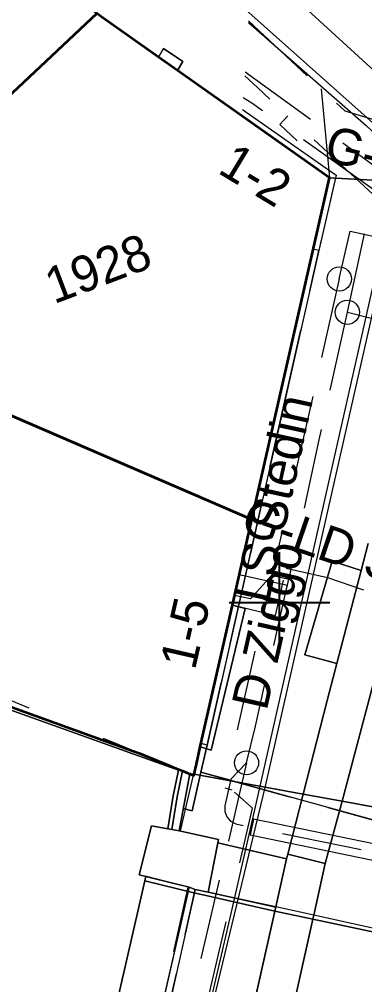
# Model space of a CAD drawing. Header units: metres. Extents: x 104718 to 105139, y 425172 to 425468.
# Drawn here: x 104793.52 to 104802.12, y 425290.49 to 425314.51 of the extents above; entities that cross this region are included whole.
import ezdxf
from ezdxf.enums import TextEntityAlignment as Align

# ---------------------------------------------------------------- set-up
doc = ezdxf.new("R2010")
doc.units = ezdxf.units.M
doc.header["$MEASUREMENT"] = 0
for name, pattern in [('IE-TERREINAFSCHEIDING_KUNSTMATIG-SO', [10, 4, 4, -2]), ('KG-PERCEEL-SO', [19, 5.5, -4, 5.5, -4]), ('KL-GAS_LD-SO', [13, 4, -2, 4, -3]), ('KL-LS-SO', [13, 4, -2, 4, -3]), ('KL-MS-SO', [13, 4, -2, 4, -3]), ('KL-TELECOM-SO', [9, 7, -2]), ('KL-WATER-SO', [9.5, 7, -2.5])]:
    doc.linetypes.add(name, pattern=pattern)
for name, color, linetype, lineweight in [('B-OI-KL-DATA_MANTELBUIS-G', 90, 'Continuous', 18), ('B-OI-KL-DATA_TELECOM-G', 90, 'KL-TELECOM-SO', 18), ('B-OI-KL-DATA_TELECOM-T', 90, 'KL-TELECOM-SO', 18), ('B-OI-KL-ET_HULPSTUK-S', 10, 'Continuous', 18), ('B-OI-KL-ET_LS-G', 190, 'KL-LS-SO', 18), ('B-OI-KL-ET_LS-T', 190, 'KL-LS-SO', 18), ('B-OI-KL-ET_MANTELBUIS-G', 10, 'Continuous', 18), ('B-OI-KL-ET_MS-G', 130, 'KL-MS-SO', 18), ('B-OI-KL-GAS_LD-G', 50, 'KL-GAS_LD-SO', 18), ('B-OI-KL-GAS_LD-T', 50, 'KL-GAS_LD-SO', 18), ('B-OI-KL-WATER_TRANSPORTLEIDING-G', 170, 'KL-WATER-SO', 18), ('B-XX-AL-COORDINAATPUNT-G', 7, 'Continuous', 25), ('B-XX-GK-KADEMUUR-G', 150, 'Continuous', 18), ('B-XX-GR-STRUIK-G', 90, 'Continuous', 13), ('B-XX-IE-TERREINAFSCHEIDING_KUNSTMATIG_MUUR-G', 90, 'IE-TERREINAFSCHEIDING_KUNSTMATIG-SO', 18), ('B-XX-KG-GRENS_PERCEEL-G', 150, 'KG-PERCEEL-SO', 18), ('B-XX-KG-GRENS_PERCEEL-T', 150, 'KG-PERCEEL-SO', 18), ('B-XX-KW-KUNSTWERK-G', 170, 'Continuous', 18), ('B-XX-KW-KUNSTWERK_DEK-G', 170, 'Continuous', 18), ('B-XX-OG-BEBOUWING-G', 7, 'Continuous', 35), ('B-XX-OG-BEBOUWING_HUISNUMMER-T', 7, 'Continuous', 18), ('B-XX-OG-WATER-G', 130, 'Continuous', 18), ('B-XX-OG-WATER_RIVIER-G', 130, 'Continuous', 18), ('B-XX-VH-OPENVERHARDING-G', 90, 'Continuous', 18), ('B-XX-VH-OPENVERHARDING_SIERBESTRATING-G', 90, 'Continuous', 18), ('B-XX-VH-OPENVERHARDING_STRAATBAKSTEEN-G', 90, 'Continuous', 18)]:
    doc.layers.add(name, color=color, linetype=linetype, lineweight=lineweight)

msp = doc.modelspace()

# ---------------------------------------------------------------- linework, layer by layer
at = {"layer": 'B-OI-KL-DATA_MANTELBUIS-G', "ltscale": 0.5, "flags": 128}
for points in [[(104796.14, 425280.85), (104796.57, 425282.69), (104798.8, 425292.26), (104799.43, 425295.02), (104802.71, 425309.53), (104803.06, 425311.02), (104803.96, 425314.87), (104805.54, 425320.8), (104806.07, 425322.8), (104817.51, 425332.28), (104829.68, 425340.81)], [(104799.23, 425314.43), (104802.16, 425311.87), (104803.06, 425311.02), (104803.17, 425310.92)], [(104799.08, 425312.27), (104801.41, 425310.63), (104800.98, 425308.76)], [(104800.98, 425308.76), (104799.63, 425302.78)], [(104800.98, 425308.76), (104800.84, 425308.79)], [(104796.12, 425280.86), (104796.57, 425282.69), (104799.65, 425295.43), (104802.51, 425308.02)], [(104799.63, 425302.78), (104798.2, 425296.45)], [(104799.63, 425302.78), (104799.48, 425302.81)], [(104798.2, 425296.45), (104798.04, 425295.78)], [(104798.2, 425296.45), (104798.05, 425296.49)], [(104798.04, 425295.78), (104797.83, 425294.82), (104797.6, 425294.87)], [(104800.55, 425295.08), (104798.04, 425295.78)], [(104807.62, 425293.13), (104800.55, 425295.08)], [(104807.62, 425293.13), (104800.55, 425295.08)]]:
    msp.add_lwpolyline(points, dxfattribs=at)
at = {"layer": 'B-OI-KL-DATA_TELECOM-G', "ltscale": 0.5, "flags": 128}
for points in [[(104797.6, 425294.87), (104797.83, 425294.82), (104798.04, 425295.78), (104800.55, 425295.08), (104807.62, 425293.13), (104808.08, 425293), (104809.41, 425297.06), (104810.28, 425299.71), (104810.91, 425301.26), (104815.04, 425310.98), (104816.63, 425314.34), (104817.51, 425316.41), (104818.58, 425318.96), (104822.18, 425322.47), (104829.03, 425328.96), (104829.89, 425328.82), (104835.86, 425332.78), (104847.08, 425340.03), (104848.45, 425339.75), (104848.34, 425339.25)], [(104797.6, 425294.87), (104797.83, 425294.82), (104798.04, 425295.78), (104800.55, 425295.08), (104807.62, 425293.13), (104808.08, 425293), (104809.41, 425297.06), (104810.28, 425299.71), (104810.91, 425301.26), (104815.04, 425310.98), (104816.63, 425314.34), (104817.51, 425316.41), (104818.58, 425318.96), (104822.18, 425322.47), (104829.03, 425328.96), (104829.89, 425328.82), (104835.86, 425332.78), (104847.08, 425340.03), (104848.45, 425339.75), (104848.34, 425339.25)], [(104799.08, 425312.27), (104801.41, 425310.63), (104800.98, 425308.76), (104799.63, 425302.78), (104798.2, 425296.45), (104798.04, 425295.78), (104797.83, 425294.82), (104797.6, 425294.87)], [(104799.08, 425312.27), (104801.41, 425310.63), (104800.98, 425308.76), (104799.63, 425302.78), (104798.2, 425296.45), (104798.04, 425295.78), (104797.83, 425294.82), (104797.6, 425294.87)], [(104799.08, 425312.27), (104801.41, 425310.63), (104800.98, 425308.76), (104799.63, 425302.78), (104798.2, 425296.45), (104798.04, 425295.78), (104797.83, 425294.82), (104797.6, 425294.87)], [(104797.6, 425294.87), (104797.83, 425294.82), (104798.04, 425295.78), (104798.2, 425296.45), (104799.63, 425302.78), (104800.98, 425308.76), (104800.84, 425308.79)], [(104797.6, 425294.87), (104797.83, 425294.82), (104798.04, 425295.78), (104798.2, 425296.45), (104799.63, 425302.78), (104800.98, 425308.76), (104800.84, 425308.79)], [(104797.6, 425294.87), (104797.83, 425294.82), (104798.04, 425295.78), (104800.55, 425295.08), (104807.62, 425293.13), (104808.08, 425293), (104809.41, 425297.06), (104810.28, 425299.71), (104824.37, 425296.79), (104834.58, 425294.58), (104840.88, 425293.67), (104850.35, 425292.29), (104853.99, 425291.74), (104853.98, 425291.63), (104854.92, 425291.48), (104856.67, 425291.22), (104861.27, 425290.53), (104861.32, 425290.82)], [(104797.6, 425294.87), (104797.83, 425294.82), (104798.04, 425295.78), (104800.55, 425295.08), (104807.62, 425293.13), (104808.08, 425293), (104809.41, 425297.06), (104810.28, 425299.71), (104824.37, 425296.79), (104834.58, 425294.58), (104840.88, 425293.67), (104850.35, 425292.29), (104853.99, 425291.74), (104853.98, 425291.63), (104854.92, 425291.48), (104854.97, 425291.78)], [(104878.09, 425288.35), (104878.03, 425288.01), (104872.58, 425288.91), (104872.56, 425288.83), (104872.4, 425288.85), (104866.81, 425289.69), (104862.54, 425290.34), (104861.27, 425290.53), (104856.67, 425291.22), (104854.92, 425291.48), (104853.98, 425291.63), (104853.99, 425291.74), (104850.35, 425292.29), (104840.88, 425293.67), (104834.58, 425294.58), (104824.37, 425296.79), (104810.28, 425299.71), (104809.41, 425297.06), (104808.08, 425293), (104807.62, 425293.13), (104800.55, 425295.08), (104798.04, 425295.78), (104797.83, 425294.82), (104797.6, 425294.87)], [(104797.6, 425294.87), (104797.83, 425294.82), (104798.04, 425295.78), (104800.55, 425295.08), (104807.62, 425293.13), (104808.08, 425293), (104809.41, 425297.06), (104810.28, 425299.71), (104824.37, 425296.79), (104834.58, 425294.58), (104840.88, 425293.67), (104850.35, 425292.29), (104853.99, 425291.74), (104853.98, 425291.63), (104854.92, 425291.48), (104856.67, 425291.22), (104861.27, 425290.53), (104862.54, 425290.34), (104866.81, 425289.69), (104866.86, 425289.99)], [(104797.6, 425294.87), (104797.83, 425294.82), (104798.04, 425295.78), (104800.55, 425295.08), (104807.62, 425293.13), (104808.08, 425293), (104809.41, 425297.06), (104810.28, 425299.71), (104824.37, 425296.79), (104834.58, 425294.58), (104840.88, 425293.67), (104850.35, 425292.29), (104850.39, 425292.59)], [(104797.6, 425294.87), (104797.83, 425294.82), (104798.04, 425295.78), (104800.55, 425295.08), (104807.62, 425293.13), (104808.08, 425293), (104809.41, 425297.06), (104810.28, 425299.71), (104824.37, 425296.79), (104824.41, 425296.96)], [(104797.6, 425294.87), (104797.83, 425294.82), (104798.04, 425295.78), (104800.55, 425295.08), (104807.62, 425293.13), (104808.08, 425293), (104809.41, 425297.06), (104810.28, 425299.71), (104824.37, 425296.79), (104834.58, 425294.58), (104840.88, 425293.67), (104840.93, 425293.97)], [(104952.37, 425285.18), (104952.67, 425286.65), (104951.61, 425286.87), (104951.23, 425285), (104943.65, 425286.64), (104941.85, 425284.88), (104937.47, 425283.44), (104934.98, 425281.02), (104931.4, 425280.07), (104926.59, 425281.6), (104926.64, 425282.22), (104922.92, 425282.98), (104919.73, 425283.96), (104917.36, 425283.95), (104916.91, 425281.18), (104914.22, 425281.65), (104914.2, 425281.54), (104904.39, 425283.24), (104904.27, 425283.26), (104904.29, 425283.37), (104901.14, 425283.93), (104896.18, 425284.82), (104895.42, 425285.95), (104883.51, 425288.35), (104882.26, 425287.42), (104881.69, 425287.53), (104881.67, 425287.41), (104878.03, 425288.01), (104872.58, 425288.91), (104872.56, 425288.83), (104872.4, 425288.85), (104866.81, 425289.69), (104862.54, 425290.34), (104861.27, 425290.53), (104856.67, 425291.22), (104854.92, 425291.48), (104853.98, 425291.63), (104853.99, 425291.74), (104850.35, 425292.29), (104840.88, 425293.67), (104834.58, 425294.58), (104824.37, 425296.79), (104810.28, 425299.71), (104809.41, 425297.06), (104808.08, 425293), (104807.62, 425293.13), (104800.55, 425295.08), (104798.04, 425295.78), (104797.83, 425294.82), (104797.6, 425294.87)], [(104797.6, 425294.87), (104797.83, 425294.82), (104798.04, 425295.78), (104798.2, 425296.45), (104798.05, 425296.49)], [(104797.6, 425294.87), (104797.83, 425294.82), (104798.04, 425295.78), (104798.2, 425296.45), (104798.05, 425296.49)], [(104797.6, 425294.87), (104797.83, 425294.82), (104798.04, 425295.78), (104798.2, 425296.45), (104798.05, 425296.49)]]:
    msp.add_lwpolyline(points, dxfattribs=at)
at = {"layer": 'B-OI-KL-ET_HULPSTUK-S'}
for centre in [(104801.49, 425308.05), (104801.69, 425307.22), (104799.18, 425296.01)]:
    msp.add_circle(centre, 0.3, dxfattribs=at)
at = {"layer": 'B-OI-KL-ET_LS-G', "ltscale": 0.5, "flags": 128}
for points in [[(104801.69, 425307.22), (104802.33, 425310.15), (104800.21, 425312.11), (104799.45, 425312.81), (104799.14, 425313.1)], [(104800.44, 425311.49), (104800.01, 425311.89), (104800.21, 425312.11)], [(104801.49, 425308.05), (104801.76, 425309.24), (104803.14, 425308.94)], [(104801.49, 425308.05), (104798.62, 425295.39), (104798.81, 425295.34)], [(104801.69, 425307.22), (104803.15, 425306.86), (104803.32, 425307.53)], [(104799.18, 425296.01), (104799.4, 425296.92), (104799.62, 425297.9), (104800.17, 425300.31), (104800.2, 425300.43), (104800.23, 425300.58), (104800.28, 425300.79), (104800.99, 425304.05), (104801.69, 425307.22)], [(104799.81, 425300.68), (104799.28, 425300.09), (104798.88, 425300.17)], [(104799, 425300.7), (104800.2, 425300.43)], [(104799.81, 425300.68), (104800.23, 425300.58)], [(104799.18, 425296.01), (104799, 425295.22), (104795.65, 425280.92)], [(104799.18, 425296.01), (104798.79, 425295.6), (104798.64, 425294.94), (104798.64, 425294.8), (104798.69, 425294.67), (104798.78, 425294.56), (104798.91, 425294.49), (104807.35, 425292.76), (104807.51, 425292.74), (104807.67, 425292.74), (104807.82, 425292.78), (104807.96, 425292.84), (104808.09, 425292.93), (104808.2, 425293.04), (104808.28, 425293.17), (104808.33, 425293.31), (104808.63, 425294.39), (104808.72, 425294.56), (104808.86, 425294.69), (104809.04, 425294.76), (104809.24, 425294.77), (104827.15, 425290.99), (104827.35, 425291), (104827.54, 425291.08), (104827.69, 425291.22), (104827.79, 425291.4), (104828.47, 425294.76), (104828.5, 425294.87), (104828.56, 425294.96), (104828.64, 425295.05), (104828.74, 425295.11), (104828.84, 425295.16), (104828.96, 425295.19), (104829.08, 425295.19), (104829.2, 425295.18), (104831.74, 425294.66), (104833.84, 425294.24), (104834.32, 425294.14), (104838.54, 425293.5), (104840.43, 425293.22), (104847.7, 425292.12), (104848.54, 425292), (104849.19, 425291.9), (104855.36, 425290.97), (104855.91, 425290.88), (104861.68, 425290.01), (104862.58, 425289.87), (104869.3, 425288.83), (104876.52, 425287.7), (104876.69, 425287.68), (104879.74, 425287.2)], [(104796.05, 425280.86), (104799.33, 425294.88), (104798.81, 425295.34)]]:
    msp.add_lwpolyline(points, dxfattribs=at)
at = {"layer": 'B-OI-KL-ET_MANTELBUIS-G', "ltscale": 0.5, "flags": 128}
msp.add_lwpolyline([(104799.27, 425294.22), (104806.22, 425292.78), (104806.3, 425293.18), (104799.35, 425294.61), (104799.27, 425294.22)], dxfattribs=at)
at = {"layer": 'B-OI-KL-ET_MS-G', "ltscale": 0.5, "flags": 128}
msp.add_lwpolyline([(104799.23, 425314.47), (104801.63, 425312.23), (104815.56, 425308.05), (104815.84, 425307.93), (104816.1, 425307.76), (104816.33, 425307.54), (104816.51, 425307.29), (104816.85, 425306.72)], dxfattribs=at)
at = {"layer": 'B-OI-KL-GAS_LD-G', "ltscale": 0.5, "flags": 128}
for points in [[(104799.15, 425313.2), (104800.9, 425311.93), (104803.53, 425310.01), (104812.11, 425307.81)], [(104798.83, 425299.94), (104799.9, 425299.68), (104800.17, 425300.85)], [(104800.17, 425300.85), (104801.2, 425300.62), (104808.45, 425298.14)]]:
    msp.add_lwpolyline(points, dxfattribs=at)
at = {"layer": 'B-OI-KL-WATER_TRANSPORTLEIDING-G', "ltscale": 0.5, "flags": 128}
msp.add_lwpolyline([(104811.99, 425305.97), (104811.41, 425306.94), (104804.2, 425309.17), (104803.67, 425309.33), (104799.31, 425312.42), (104799.1, 425312.56)], dxfattribs=at)
at = {"layer": 'B-XX-AL-COORDINAATPUNT-G', "ltscale": 0.5, "flags": 128}
for points in [[(104800, 425298.75), (104800, 425301.25)], [(104798.75, 425300), (104801.25, 425300)]]:
    msp.add_lwpolyline(points, dxfattribs=at)
at = {"layer": 'B-XX-GK-KADEMUUR-G', "ltscale": 0.5}
for points in [[(104784.146, 425304.114), (104783.646, 425304.956), (104782.984, 425306.072), (104783.882, 425304.36), (104784.238, 425303.7), (104786.729, 425299.673), (104797.486, 425295.824), (104797.352, 425295.188), (104797.224, 425294.37), (104797.322, 425294.352), (104797.449, 425295.167), (104797.587, 425295.81), (104797.299, 425295.928), (104796.505, 425296.253), (104796.344, 425296.307), (104786.795, 425299.755), (104786.337, 425300.42), (104785.236, 425302.276)], [(104796.505, 425293.227), (104796.675, 425293.185), (104796.772, 425293.161), (104797.752, 425292.917), (104797.793, 425292.9), (104797.901, 425292.856), (104798.228, 425292.793), (104798.463, 425294.016), (104798.479, 425294.1), (104797.499, 425294.319), (104797.322, 425294.352), (104797.224, 425294.37), (104796.816, 425294.445)], [(104799.908, 425292.419), (104799.132, 425292.595), (104798.228, 425292.793), (104797.901, 425292.856), (104797.793, 425292.9), (104797.752, 425292.917), (104796.772, 425293.161), (104796.675, 425293.185), (104796.651, 425293.072), (104797.838, 425292.787), (104798.316, 425292.678), (104799.886, 425292.322)]]:
    msp.add_lwpolyline(points, close=True, dxfattribs=at)
at = {"layer": 'B-XX-GR-STRUIK-G', "ltscale": 0.5}
for points in [[(104796.99, 425313.569), (104797.465, 425313.234), (104797.593, 425313.457), (104797.116, 425313.786)], [(104798.83, 425299.937), (104798.029, 425296.409), (104798.303, 425296.326), (104799.148, 425299.849)]]:
    msp.add_lwpolyline(points, close=True, dxfattribs=at)
at = {"layer": 'B-XX-IE-TERREINAFSCHEIDING_KUNSTMATIG_MUUR-G', "ltscale": 0.5}
msp.add_lwpolyline([(104797.901, 425292.856), (104797.752, 425292.917), (104795.257, 425282.074), (104795.465, 425281.983)], close=True, dxfattribs=at)
at = {"layer": 'B-XX-KG-GRENS_PERCEEL-G', "ltscale": 0.5, "flags": 128}
for points in [[(104800.173, 425322.245), (104801.242, 425310.568)], [(104787.433, 425307.117), (104795.452, 425314.654)], [(104795.452, 425314.654), (104801.242, 425310.568)], [(104799.318, 425302.087), (104801.242, 425310.568)], [(104787.433, 425307.117), (104791.155, 425305.581), (104799.318, 425302.087)], [(104784.178, 425304.058), (104786.337, 425300.42), (104797.861, 425295.702)], [(104797.861, 425295.702), (104799.318, 425302.087)], [(104796.318, 425286.683), (104797.73, 425292.919), (104796.5, 425293.226), (104796.835, 425294.455), (104797.534, 425294.316), (104797.861, 425295.702)]]:
    msp.add_lwpolyline(points, dxfattribs=at)
at = {"layer": 'B-XX-KW-KUNSTWERK-G', "ltscale": 0.5}
msp.add_lwpolyline([(104797.322, 425294.352), (104797.499, 425294.319), (104797.772, 425295.734), (104797.699, 425295.764), (104797.587, 425295.81), (104797.449, 425295.167)], close=True, dxfattribs=at)
at = {"layer": 'B-XX-KW-KUNSTWERK_DEK-G', "ltscale": 0.5}
msp.add_lwpolyline([(104795.465, 425281.983), (104795.791, 425281.89), (104797.457, 425281.525), (104798.425, 425281.313), (104802.33, 425280.457), (104803.294, 425280.245), (104805.179, 425279.827), (104805.565, 425279.674), (104805.598, 425279.821), (104805.804, 425279.761), (104808.24, 425290.634), (104808.015, 425290.67), (104807.645, 425290.729), (104805.717, 425291.152), (104804.76, 425291.361), (104800.854, 425292.217), (104799.909, 425292.425), (104797.901, 425292.856), (104797.752, 425292.917), (104795.257, 425282.074)], close=True, dxfattribs=at)
at = {"layer": 'B-XX-OG-BEBOUWING-G', "ltscale": 0.5}
for points in [[(104781.524, 425308.534), (104781.529, 425308.526), (104781.582, 425308.437), (104782.984, 425306.072), (104783.646, 425304.956), (104784.146, 425304.114), (104787.508, 425307.108), (104789.554, 425309.111), (104795.452, 425314.654), (104795.136, 425314.951), (104794.011, 425316.042), (104793.946, 425316.105), (104793.747, 425316.298), (104793.547, 425316.493), (104793.416, 425316.619), (104792.036, 425317.958)], [(104791.155, 425305.581), (104799.312, 425302.062), (104801.242, 425310.568), (104797.465, 425313.234), (104796.99, 425313.569), (104795.598, 425314.551), (104795.452, 425314.654), (104789.554, 425309.111), (104792.044, 425308.043)], [(104799.312, 425302.062), (104791.155, 425305.581), (104787.508, 425307.108), (104784.146, 425304.114), (104785.236, 425302.276), (104786.337, 425300.42), (104786.795, 425299.755), (104796.344, 425296.307), (104796.505, 425296.253), (104797.299, 425295.928), (104797.587, 425295.81), (104797.699, 425295.764), (104797.772, 425295.734), (104797.867, 425295.695), (104797.875, 425295.731), (104797.931, 425295.975), (104798.029, 425296.409), (104798.83, 425299.937)]]:
    msp.add_lwpolyline(points, close=True, dxfattribs=at)
at = {"layer": 'B-XX-OG-WATER-G', "ltscale": 0.5}
msp.add_lwpolyline([(104782.277, 425282.299), (104793.802, 425279.529), (104794.11, 425280.968), (104793.866, 425281.029), (104793.897, 425281.158), (104793.819, 425281.166), (104794.13, 425282.443), (104794.199, 425282.421), (104794.204, 425282.443), (104796.651, 425293.072), (104796.675, 425293.185), (104796.505, 425293.227), (104796.816, 425294.445), (104797.224, 425294.37), (104797.352, 425295.188), (104797.486, 425295.824), (104786.729, 425299.673)], dxfattribs=at)
msp.add_lwpolyline([(104799.886, 425292.322), (104798.316, 425292.678), (104797.838, 425292.787), (104796.651, 425293.072), (104794.204, 425282.443), (104795.576, 425282.148), (104795.978, 425282.052), (104797.495, 425281.692)], close=True, dxfattribs=at)
at = {"layer": 'B-XX-OG-WATER_RIVIER-G', "ltscale": 0.5}
msp.add_lwpolyline([(104830.086, 425288.775), (104818.696, 425291.091), (104809.755, 425293.149), (104809.41, 425291.515), (104809.648, 425291.453), (104809.368, 425290.354), (104808.24, 425290.634), (104808.015, 425290.67), (104808.002, 425290.618), (104807.633, 425290.684), (104805.704, 425291.092), (104804.745, 425291.294), (104800.833, 425292.122), (104799.886, 425292.322), (104797.495, 425281.692)], dxfattribs=at)
at = {"layer": 'B-XX-VH-OPENVERHARDING-G', "ltscale": 0.5}
for points in [[(104802.035, 425300.793), (104801.309, 425301.032), (104800.634, 425298.694), (104801.431, 425298.485)], [(104800.59, 425295.233), (104797.875, 425295.731), (104797.867, 425295.695), (104797.772, 425295.734), (104797.499, 425294.319), (104798.479, 425294.1), (104798.463, 425294.016), (104800.179, 425293.625), (104800.205, 425293.739)], [(104800.59, 425295.233), (104800.205, 425293.739), (104801.14, 425293.502), (104801.561, 425295.055)], [(104800.833, 425292.122), (104804.745, 425291.294), (104804.76, 425291.361), (104805.04, 425292.62), (104805.523, 425294.326), (104801.561, 425295.055), (104801.14, 425293.502), (104800.854, 425292.217)], [(104800.179, 425293.625), (104798.463, 425294.016), (104798.228, 425292.793), (104799.132, 425292.595), (104799.909, 425292.425)], [(104800.854, 425292.217), (104801.14, 425293.502), (104800.205, 425293.739), (104800.179, 425293.625), (104799.909, 425292.425), (104799.132, 425292.595), (104799.908, 425292.419), (104799.886, 425292.322), (104800.833, 425292.122)], [(104799.909, 425292.425), (104797.901, 425292.856), (104795.465, 425281.983), (104797.457, 425281.525)], [(104799.909, 425292.425), (104797.457, 425281.525), (104798.425, 425281.313), (104798.46, 425281.469), (104800.833, 425292.122), (104800.854, 425292.217)], [(104800.833, 425292.122), (104798.46, 425281.469), (104798.425, 425281.313), (104802.33, 425280.457), (104802.355, 425280.57), (104804.745, 425291.294), (104804.76, 425291.361), (104800.854, 425292.217)]]:
    msp.add_lwpolyline(points, close=True, dxfattribs=at)
at = {"layer": 'B-XX-VH-OPENVERHARDING_SIERBESTRATING-G', "ltscale": 0.5}
for points in [[(104799.453, 425315.887), (104802.449, 425313.145)], [(104803.197, 425301.225), (104801.561, 425295.055), (104805.523, 425294.326)]]:
    msp.add_lwpolyline(points, dxfattribs=at)
at = {"layer": 'B-XX-VH-OPENVERHARDING_STRAATBAKSTEEN-G', "ltscale": 0.5}
for points in [[(104802.449, 425313.145), (104799.453, 425315.887)], [(104798.639, 425315.216), (104802.486, 425311.797)], [(104802.486, 425311.797), (104798.639, 425315.216)], [(104795.598, 425314.551), (104796.99, 425313.569), (104797.116, 425313.786), (104797.593, 425313.457), (104797.465, 425313.234), (104801.242, 425310.568), (104803.093, 425310.463)], [(104803.093, 425310.463), (104801.242, 425310.568), (104799.312, 425302.062), (104798.83, 425299.937), (104799.148, 425299.849), (104798.303, 425296.326), (104798.029, 425296.409), (104797.931, 425295.975), (104797.875, 425295.731), (104800.59, 425295.233), (104801.189, 425297.562), (104801.431, 425298.485), (104800.634, 425298.694), (104801.309, 425301.032), (104802.035, 425300.793), (104802.211, 425301.464)], [(104802.211, 425301.464), (104802.035, 425300.793), (104801.431, 425298.485), (104801.189, 425297.562), (104800.59, 425295.233), (104801.561, 425295.055), (104803.197, 425301.225)]]:
    msp.add_lwpolyline(points, dxfattribs=at)

# ---------------------------------------------------------------- texts
at = {"layer": 'B-OI-KL-DATA_TELECOM-T'}
msp.add_text('D Ziggo', height=0.9, rotation=77.2701, dxfattribs=at).set_placement((104799.705, 425299.437), align=Align.MIDDLE_CENTER)
at = {"layer": 'B-OI-KL-ET_LS-T'}
msp.add_text('LS Stedin', height=0.9, rotation=77.7133, dxfattribs=at).set_placement((104799.844, 425302.592), align=Align.MIDDLE_CENTER)
at = {"layer": 'B-OI-KL-GAS_LD-T'}
for s, rotation, p in [('G-LD Stedin 110 mm PVC', 345.6186, (104808.021, 425309.695)), ('G-LD Stedin 32 mm PE', 341.1158, (104805.087, 425300.146))]:
    msp.add_text(s, height=0.9, rotation=rotation, dxfattribs=at).set_placement(p, align=Align.MIDDLE_CENTER)
at = {"layer": 'B-XX-KG-GRENS_PERCEEL-T'}
msp.add_text('1928', height=0.9, rotation=20.7, dxfattribs=at).set_placement((104795.478, 425308.312), align=Align.MIDDLE_CENTER)
at = {"layer": 'B-XX-OG-BEBOUWING_HUISNUMMER-T'}
for s, rotation, p in [('1-2', 328.8, (104799.409, 425310.64)), ('1-5', 77.2, (104797.648, 425299.244))]:
    msp.add_text(s, height=0.9, rotation=rotation, dxfattribs=at).set_placement(p, align=Align.MIDDLE_CENTER)

doc.saveas('drawing.dxf')
